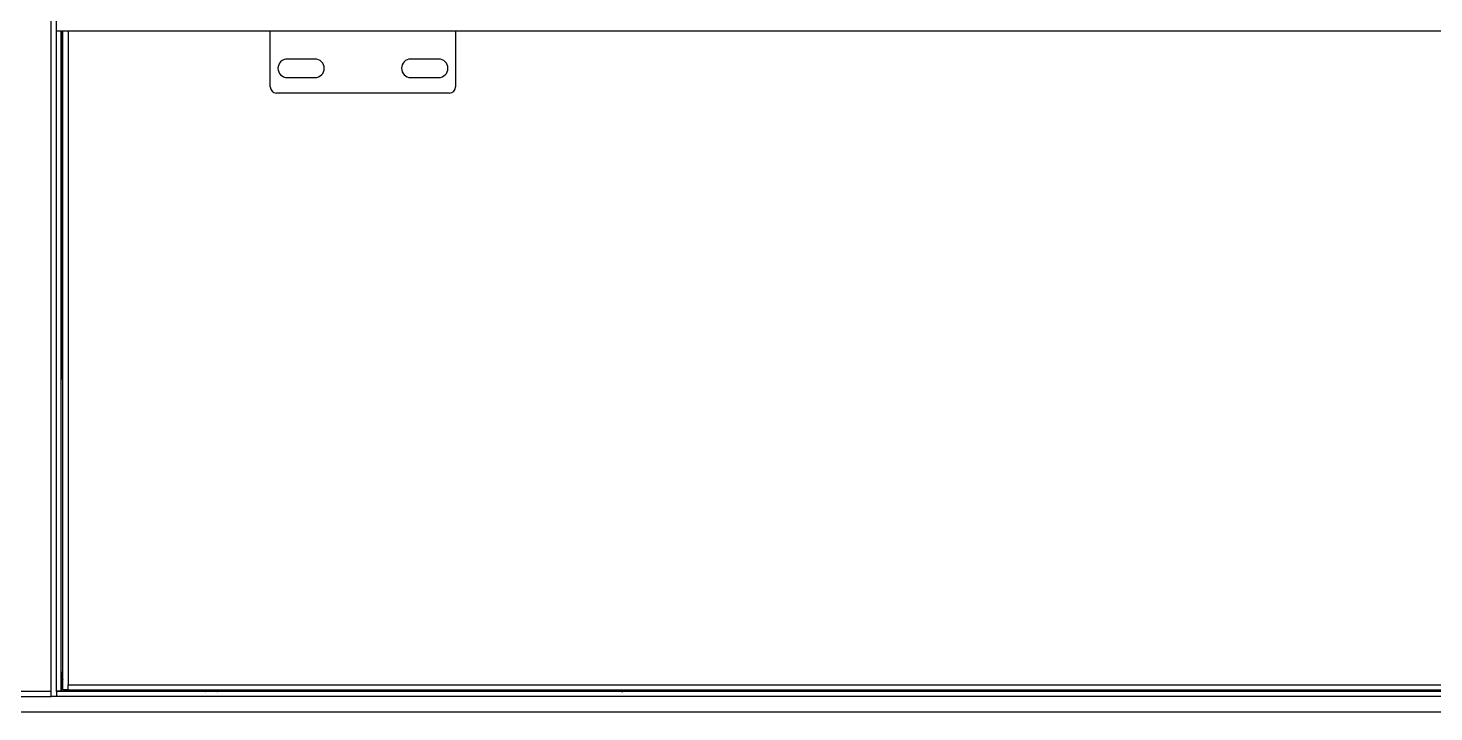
# Model space of a CAD drawing. Header units: millimetres. Extents: x 1152 to 6701, y 651 to 3284.
# Drawn here: x 2181.9 to 2636.4, y 1025.4 to 1246.4 of the extents above; entities that cross this region are included whole.
import ezdxf

# ---------------------------------------------------------------- set-up
doc = ezdxf.new("R2010")
doc.units = ezdxf.units.MM
doc.layers.add('SLD-0', color=7, linetype='Continuous')

msp = doc.modelspace()

# ---------------------------------------------------------------- linework, layer by layer
at = {"layer": 'SLD-0', "color": 7, "linetype": 'Continuous', "lineweight": 25}
for p, q in [((2189.33, 1032.07), (2189.33, 3047.11)), ((2191.03, 1031.97), (2191.03, 3047.11)), ((3698.65, 1245.41), (2191.03, 1245.41)), ((2192.62, 1032.07), (2192.62, 1245.41)), ((2192.72, 1132.9), (2192.72, 1245.41)), ((2193.12, 1032.47), (2193.12, 1245.41)), ((2194.82, 1245.41), (2194.82, 1034.17)), ((2260.17, 1227.42), (2260.17, 1245.41)), ((2320.13, 1245.41), (2320.13, 1227.42)), ((2274.66, 1236.41), (2265.67, 1236.41)), ((2314.63, 1236.41), (2305.64, 1236.41)), ((2265.67, 1230.42), (2274.66, 1230.42)), ((2305.64, 1230.42), (2314.63, 1230.42)), ((2318.13, 1225.42), (2262.17, 1225.42)), ((2193.12, 1132.9), (2192.62, 1132.9)), ((2193.12, 1038.07), (2192.62, 1038.07)), ((2192.72, 1032.07), (2192.72, 1037.06)), ((1153.53, 1032.07), (2189.33, 1032.07)), ((2189.33, 1030.37), (2189.33, 1032.07)), ((2191.03, 1032.07), (2191.03, 1031.97)), ((2192.62, 1032.07), (2191.03, 1032.07)), ((2191.03, 1031.97), (2191.03, 1030.37)), ((3749.82, 1031.97), (2191.03, 1031.97)), ((2192.62, 1032.07), (2192.72, 1032.07)), ((2192.72, 1031.97), (2192.72, 1032.07)), ((2192.72, 1032.07), (2192.73, 1031.94)), ((2211.01, 1032.07), (2192.72, 1032.07)), ((2194.82, 1032.47), (2193.12, 1032.47)), ((2194.82, 1034.17), (3746.02, 1034.17)), ((2194.82, 1032.47), (2194.82, 1034.17)), ((2194.82, 1032.47), (3746.02, 1032.47)), ((2211.01, 1032.47), (2211.01, 1032.07)), ((2239.39, 1032.07), (2211.01, 1032.07)), ((2239.39, 1032.07), (2239.39, 1032.47)), ((2239.39, 1032.07), (2240.99, 1032.07)), ((2240.99, 1032.07), (2240.99, 1032.47)), ((2241.06, 1032.07), (2240.99, 1032.07)), ((2241.06, 1032.07), (2241.06, 1032.47)), ((2241.06, 1031.97), (2241.06, 1032.07)), ((2241.49, 1032.07), (2241.06, 1032.07)), ((2241.49, 1032.07), (2241.49, 1032.47)), ((2243.09, 1032.07), (2241.49, 1032.07)), ((2241.49, 1031.97), (2241.49, 1032.07)), ((2243.09, 1032.07), (2243.09, 1032.47)), ((2243.09, 1032.07), (2325.92, 1032.07)), ((2325.92, 1032.47), (2325.92, 1031.97)), ((2373.78, 1031.97), (2373.78, 1032.47)), ((2374.42, 1032.07), (2635.68, 1032.07)), ((2635.68, 1032.47), (2635.68, 1031.97)), ((1153.53, 1030.37), (2189.33, 1030.37)), ((2191.03, 1030.37), (2189.33, 1030.37)), ((3749.82, 1030.37), (2191.03, 1030.37)), ((1151.83, 1025.38), (3749.82, 1025.38))]:
    msp.add_line(p, q, dxfattribs=at)
for centre, radius, start, end in [((2265.67, 1233.42), 3, 90, 270), ((2274.66, 1233.42), 3, 270, 90), ((2305.64, 1233.42), 3, 90, 270), ((2314.63, 1233.42), 3, 270, 90), ((2262.17, 1227.42), 2, 180, 270), ((2318.13, 1227.42), 2, 270, 0), ((2197.72, 1038.07), 5.1, 180, 205.583), ((2192.72, 1032.07), 0.0999, 180, 270), ((2239.29, 1032.07), 0.0999, 270, 0), ((2239.29, 1032.07), 1.7, 356.6277, 0), ((2243.19, 1032.07), 1.7, 180, 183.3723), ((2243.19, 1032.07), 0.0999, 180, 270), ((2373.78, 1034.07), 2.1, 270, 310.3676)]:
    msp.add_arc(centre, radius, start, end, dxfattribs=at)
msp.add_open_spline([(2192.72, 1032.07), (2192.73, 1032.06), (2192.74, 1032.03), (2192.76, 1032), (2192.78, 1031.98), (2192.79, 1031.98), (2192.8, 1031.97)], degree=3, knots=[0, 0, 0, 0, 0.249936, 0.49995, 0.750096, 1, 1, 1, 1], dxfattribs=at)

doc.saveas('drawing.dxf')
